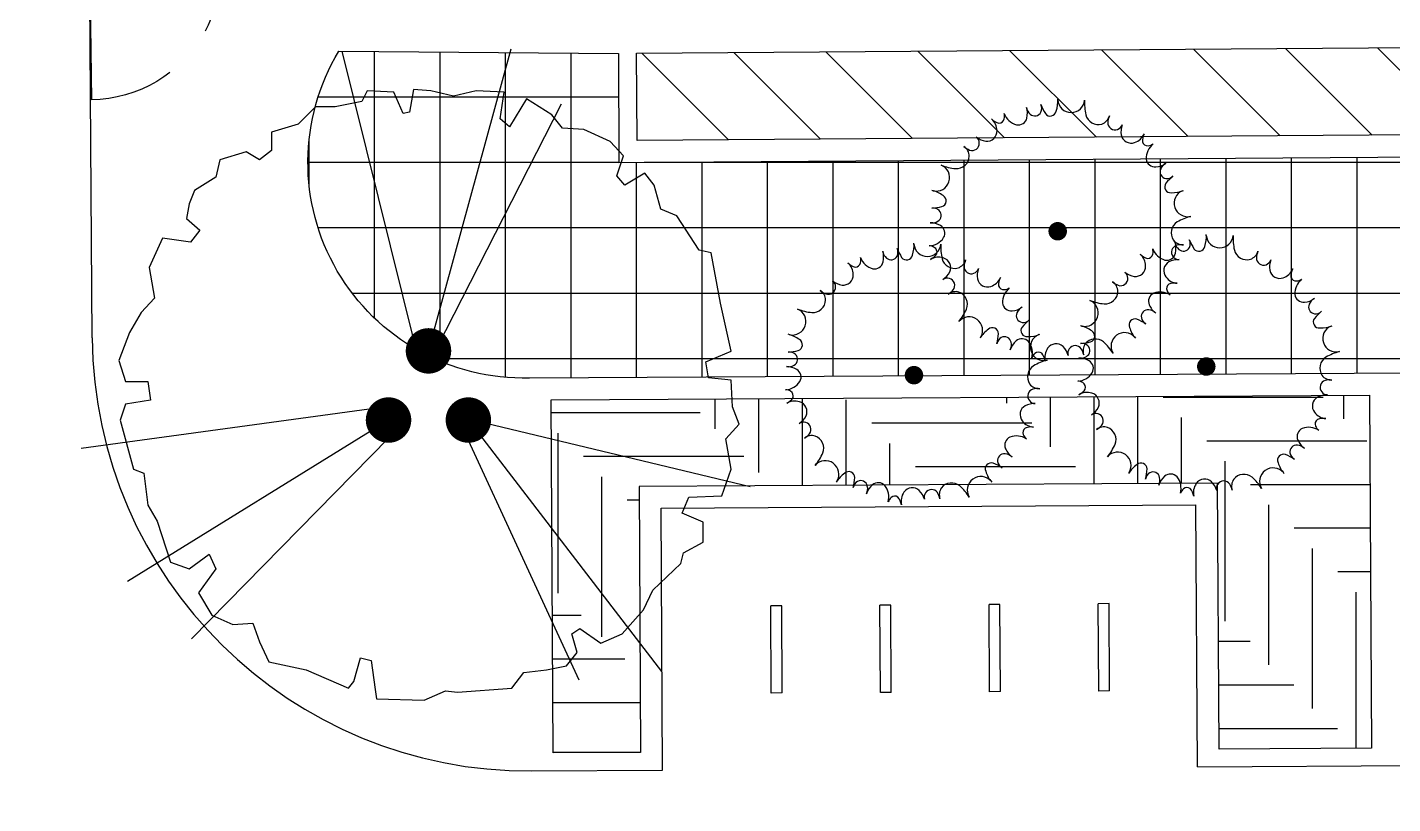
# Model space of a CAD drawing. Header units: feet. Extents: x 919634 to 928945, y 707022 to 708026.
# Drawn here: x 920395.2 to 920426.47, y 707318.3 to 707336.08 of the extents above; entities that cross this region are included whole.
import ezdxf

# ---------------------------------------------------------------- set-up
doc = ezdxf.new("R2010")
doc.units = ezdxf.units.FT
doc.header["$LTSCALE"] = 20
doc.header["$MEASUREMENT"] = 0
doc.linetypes.add('HIDDEN2', pattern=[0.1875, 0.125, -0.0625])
for name, color, linetype in [('-u-site-utility clear zone', 252, 'HIDDEN2'), ('-u-site-xref', 7, 'Continuous'), ('LK-TREE-013M', 6, 'Continuous'), ('LK-TREE-025M', 2, 'Continuous'), ('LK-TREE-035M', 123, 'Continuous'), ('LK-TREE-050M', 2, 'Continuous'), ('LK-TREE-TRNK', 32, 'Continuous'), ('LP-ANNO-LABL-SHRB', 2, 'Continuous'), ('LP-PATT-SHAR', 4, 'Continuous'), ('LP-SHAR-BRDR-CONT', 123, 'Continuous'), ('LP-TREE', 15, 'Continuous'), ('Site Plan$0$SP-BIKE RACK', 4, 'Continuous')]:
    doc.layers.add(name, color=color, linetype=linetype)
doc.layers.add('Site Plan$0$SP-CURB', color=3, linetype='Continuous', lineweight=25)
doc.layers.add('Site Plan$0$SP-SIDEWALK', color=2, linetype='Continuous', lineweight=25)
doc.layers.get('-u-site-xref').off()

# ---------------------------------------------------------------- blocks, each defined once
blk = doc.blocks.new('Site Plan')
at = {"layer": 'Site Plan$0$SP-BIKE RACK'}
for p, q in [((920419.974, 707322.879), (920419.724, 707322.877)), ((920419.735, 707320.877), (920419.724, 707322.877)), ((920419.985, 707320.879), (920419.974, 707322.879)), ((920412.474, 707322.832), (920412.224, 707322.83)), ((920412.235, 707320.83), (920412.224, 707322.83)), ((920412.485, 707320.832), (920412.474, 707322.832)), ((920414.974, 707322.847), (920414.724, 707322.846)), ((920414.735, 707320.846), (920414.724, 707322.846)), ((920414.985, 707320.847), (920414.974, 707322.847)), ((920417.474, 707322.863), (920417.224, 707322.861)), ((920417.235, 707320.861), (920417.224, 707322.861)), ((920417.485, 707320.863), (920417.474, 707322.863)), ((920412.485, 707320.832), (920412.235, 707320.83)), ((920414.985, 707320.847), (920414.735, 707320.846)), ((920417.485, 707320.863), (920417.235, 707320.861)), ((920419.985, 707320.879), (920419.735, 707320.877))]:
    blk.add_line(p, q, dxfattribs=at)
at = {"layer": 'Site Plan$0$SP-CURB'}
blk.add_arc((920398.683, 707328.325), 25, 180.4145, 270.3592, dxfattribs=at)
at = {"layer": 'Site Plan$0$SP-SIDEWALK'}
for p, q in [((920396.684, 707328.971), (920395.732, 707456.574)), ((920409.711, 707325.065), (920421.961, 707325.142)), ((920421.995, 707319.142), (920421.961, 707325.142)), ((920409.745, 707319.065), (920409.711, 707325.065)), ((920421.995, 707319.142), (920426.997, 707319.173)), ((920406.746, 707319.046), (920409.745, 707319.065))]:
    blk.add_line(p, q, dxfattribs=at)
blk.add_arc((920406.683, 707329.046), 10, 180.4271, 270.3592, dxfattribs=at)
blk = doc.blocks.new('TREE-SIMP-050')
at = {"layer": 'LK-TREE-050M'}
for points in [[(-0.2173, 0.4774, 0.231941), (-0.1676, 0.4322, 0.403646), (-0.125, 0.4596, 0.128377), (-0.1268, 0.5029, 0.200456), (-0.1115, 0.4756, 0.512109), (-0.0684, 0.4834, 0.244908), (-0.0689, 0.5143, 0.019838), (-0.0501, 0.4776, 0.649211), (-0.0063, 0.487, 0.098861), (0, 0.5364)], [(0, 0.5324, 0.92387), (0.1093, 0.5322, 0.068201), (0.1138, 0.4728, 0.418161), (0.1789, 0.4353, 0.237434), (0.2097, 0.4682, 0.084258), (0.2032, 0.4418, 0.532572), (0.2428, 0.4134, 0.225968), (0.2616, 0.4325, 0.121249), (0.2574, 0.3908, 0.454143), (0.3122, 0.3603, 0.210611), (0.3508, 0.396, 0.143881), (0.3436, 0.3623, 0.352237), (0.3667, 0.3472, 0.123809), (0.3873, 0.3545)], [(-0.5063, 0.1645, 0.92387), (-0.4723, 0.2684, 0.068201), (-0.4145, 0.2543, 0.418161), (-0.3587, 0.3047, 0.237434), (-0.3804, 0.3441, 0.084258), (-0.3574, 0.3298, 0.532572), (-0.3181, 0.3586, 0.225968), (-0.3305, 0.3825, 0.121249), (-0.2921, 0.3656, 0.454143), (-0.2462, 0.4083, 0.210611), (-0.2682, 0.456, 0.143881), (-0.2384, 0.4387, 0.352237), (-0.2169, 0.456, 0.123809), (-0.2175, 0.4779)], [(0.3869, 0.3542, 0.231941), (0.3592, 0.293, 0.403646), (0.3985, 0.2609, 0.128377), (0.4391, 0.276, 0.200456), (0.4178, 0.253, 0.512109), (0.4386, 0.2144, 0.244908), (0.4678, 0.2244, 0.019838), (0.4387, 0.1953, 0.649211), (0.4612, 0.1565, 0.098861), (0.5102, 0.1658)], [(-0.5212, -0.0592, 0.231941), (-0.4628, -0.0259, 0.403646), (-0.4758, 0.0231, 0.128377), (-0.5175, 0.0348, 0.200456), (-0.4867, 0.041, 0.512109), (-0.4809, 0.0843, 0.244908), (-0.5104, 0.0934, 0.019838), (-0.4697, 0.0999, 0.649211), (-0.4651, 0.1445, 0.098861), (-0.5102, 0.1658)], [(0.5063, 0.1645, 0.92387), (0.5399, 0.0605, 0.068201), (0.4848, 0.0379, 0.418161), (0.4693, -0.0356, 0.237434), (0.5101, -0.0548, 0.084258), (0.4829, -0.0567, 0.532572), (0.4682, -0.1032, 0.225968), (0.4922, -0.1152, 0.121249), (0.4512, -0.124, 0.454143), (0.4392, -0.1856, 0.210611), (0.4851, -0.2113, 0.143881), (0.4507, -0.2148, 0.352237), (0.4435, -0.2414, 0.123809), (0.4569, -0.2588)], [(-0.3129, -0.4307, 0.92387), (-0.4012, -0.3663, 0.068201), (-0.3699, -0.3156, 0.418161), (-0.4006, -0.247, 0.237434), (-0.4449, -0.2555, 0.084258), (-0.424, -0.238, 0.532572), (-0.4394, -0.1917, 0.225968), (-0.4659, -0.1961, 0.121249), (-0.4379, -0.1649, 0.454143), (-0.4644, -0.108, 0.210611), (-0.5166, -0.1142, 0.143881), (-0.4909, -0.0912, 0.352237), (-0.5007, -0.0653, 0.123809), (-0.5217, -0.0592)], [(0.4564, -0.2585, 0.231941), (0.3896, -0.2511, 0.403646), (0.3713, -0.2984, 0.128377), (0.3982, -0.3324, 0.200456), (0.3697, -0.3192, 0.512109), (0.3395, -0.3509, 0.244908), (0.358, -0.3756, 0.019838), (0.3213, -0.3569, 0.649211), (0.2913, -0.3902, 0.098861), (0.3153, -0.434)], [(-0.1048, -0.5139, 0.231941), (-0.1184, -0.4481, 0.403646), (-0.169, -0.4453, 0.128377), (-0.193, -0.4814, 0.200456), (-0.1894, -0.4503, 0.512109), (-0.2288, -0.4313, 0.244908), (-0.2465, -0.4565, 0.019838), (-0.2402, -0.4158, 0.649211), (-0.2811, -0.3977, 0.098861), (-0.3153, -0.434)], [(0.3129, -0.4307, 0.92387), (0.2244, -0.4948, 0.068201), (0.1859, -0.4494, 0.418161), (0.1111, -0.4573, 0.237434), (0.1055, -0.502, 0.084258), (0.0953, -0.4768, 0.532572), (0.0466, -0.4771, 0.225968), (0.0426, -0.5037, 0.121249), (0.0215, -0.4675, 0.454143), (-0.0408, -0.4751, 0.210611), (-0.051, -0.5266, 0.143881), (-0.065, -0.495, 0.352237), (-0.0926, -0.4964, 0.123809), (-0.1049, -0.5145)]]:
    blk.add_lwpolyline(points, format="xyb", dxfattribs=at)
at = {"layer": 'LK-TREE-TRNK', "const_width": 0.0375}
blk.add_lwpolyline([(-0.0188, 0, 1), (0.0187, 0, 1)], format="xyb", close=True, dxfattribs=at)
blk = doc.blocks.new('TREE-DCID-208')
at = {"layer": 'LK-TREE-013M'}
for p, q in [((0.0022, 0.0753), (0.1385, 0.5736)), ((-0.0836, -0.0191), (-0.5704, -0.086)), ((0.0681, -0.0388), (0.3865, -0.4537))]:
    blk.add_line(p, q, dxfattribs=at)
at = {"layer": 'LK-TREE-025M'}
for p, q in [((0.0169, 0.0819), (0.2216, 0.4828)), ((-0.0636, -0.0388), (-0.4941, -0.3051)), ((0.0698, -0.0372), (0.5329, -0.1486))]:
    blk.add_line(p, q, dxfattribs=at)
at = {"layer": 'LK-TREE-035M'}
for p, q in [((-0.0201, 0.0868), (-0.1399, 0.5698)), ((0.0644, -0.0647), (0.2503, -0.4676)), ((-0.0633, -0.0679), (-0.3887, -0.4))]:
    blk.add_line(p, q, dxfattribs=at)
at = {"layer": 'LK-TREE-050M'}
blk.add_lwpolyline([(-0.0222, 0.5063), (-0.0288, 0.4691), (-0.0397, 0.4669), (-0.0551, 0.502), (-0.0989, 0.5041), (-0.1076, 0.4866), (-0.1515, 0.4779), (-0.1843, 0.4779), (-0.2128, 0.4494), (-0.2566, 0.4363), (-0.2566, 0.4056), (-0.2764, 0.3903), (-0.2983, 0.4034), (-0.3421, 0.3903), (-0.3487, 0.3618), (-0.3837, 0.3399), (-0.3925, 0.318), (-0.3969, 0.2939), (-0.375, 0.2742), (-0.3903, 0.2545), (-0.4363, 0.2611), (-0.4582, 0.2129), (-0.4495, 0.1625), (-0.4714, 0.1384), (-0.4911, 0.1056), (-0.5086, 0.0596), (-0.4977, 0.0246), (-0.4604, 0.0246), (-0.456, -0.0061), (-0.4977, -0.0126), (-0.5064, -0.0389), (-0.4845, -0.1199), (-0.467, -0.1265), (-0.4604, -0.1791), (-0.4451, -0.2054), (-0.4232, -0.2732), (-0.3925, -0.2842), (-0.3596, -0.2601), (-0.3487, -0.2842), (-0.3772, -0.3236), (-0.3552, -0.3608), (-0.3202, -0.3762), (-0.2873, -0.374), (-0.2764, -0.4046), (-0.261, -0.4375), (-0.1997, -0.4506), (-0.1296, -0.4813), (-0.1208, -0.4703), (-0.1098, -0.4309), (-0.0923, -0.4353), (-0.0857, -0.4835), (-0.0835, -0.4988), (-0.0047, -0.501), (0.0304, -0.4856), (0.0501, -0.4878), (0.1399, -0.4813), (0.1597, -0.455), (0.1969, -0.4506), (0.2298, -0.444), (0.2473, -0.4221), (0.2385, -0.3915), (0.2517, -0.3827), (0.2867, -0.4068), (0.3218, -0.3915), (0.3569, -0.3521), (0.3722, -0.3192), (0.4182, -0.2754), (0.4226, -0.2579), (0.4555, -0.2404), (0.4555, -0.2075), (0.4204, -0.1922), (0.4314, -0.1659), (0.4861, -0.1637), (0.5015, -0.1199), (0.4927, -0.0696), (0.5146, -0.0455), (0.5037, -0.017), (0.5015, 0.0268), (0.4642, 0.0311), (0.4598, 0.0574), (0.5015, 0.0749), (0.4839, 0.1538), (0.4686, 0.237), (0.4489, 0.2414), (0.4116, 0.2983), (0.3853, 0.3092), (0.3744, 0.3487), (0.3591, 0.3684), (0.3262, 0.3487), (0.313, 0.364), (0.324, 0.3968), (0.3021, 0.4209), (0.2583, 0.4406), (0.2232, 0.4428), (0.2057, 0.4647), (0.164, 0.491), (0.1356, 0.445), (0.1202, 0.4582), (0.1268, 0.502), (0.0808, 0.5041), (0.0435, 0.4954), (0.0063, 0.5041)], close=True, dxfattribs=at)
at = {"layer": 'LK-TREE-TRNK', "const_width": 0.0375}
for points in [[(-0.0165, 0.0753, 1), (0.021, 0.0753, 1)], [(-0.0824, -0.0388, 1), (-0.0449, -0.0388, 1)], [(0.0493, -0.0388, 1), (0.0868, -0.0388, 1)]]:
    blk.add_lwpolyline(points, format="xyb", close=True, dxfattribs=at)
blk = doc.blocks.new('A$C2b7dc3a7')
at = {"layer": '-u-site-utility clear zone'}
blk.add_lwpolyline([(-3, 0), (3, 0.008)], dxfattribs=at)
blk.add_arc((0, 0), 3, 179.8546, 0.1454, dxfattribs=at)

msp = doc.modelspace()

# ---------------------------------------------------------------- block references
at = {"layer": '-u-site-xref'}
msp.add_blockref('Site Plan', (0, 0), dxfattribs=at)

# ---------------------------------------------------------------- next in the draw order: hatches: boundary and pattern name
at = {"layer": 'LP-PATT-SHAR'}
h = msp.add_hatch(dxfattribs=at)
h.set_pattern_fill('ANSI37', color=256, scale=12, angle=45)
h.set_pattern_definition([(90, (920409.1505, 707331.4921), (-1.5, 0), []), (180, (920409.1505, 707331.4921), (-1e-16, -1.5), [])])
edge = h.paths.add_edge_path()
edge.add_line((920408.746, 707332.989), (920464.147, 707333.377))
edge.add_line((920464.147, 707333.377), (920464.047, 707347.619))
edge.add_arc((920459.968, 707337.331), 11.067, -56.0017, 68.3711, ccw=False)
edge.add_line((920466.156, 707328.156), (920426.936, 707327.91))
edge.add_line((920426.936, 707327.91), (920426.936, 707328.162))
edge.add_line((920426.936, 707328.162), (920406.695, 707328.048))
edge.add_arc((920406.566, 707332.989), 4.943, 149, 271.4954, ccw=False)
edge.add_line((920402.329, 707335.535), (920408.734, 707335.485))
edge.add_line((920408.734, 707335.485), (920408.746, 707332.989))
h = msp.add_hatch(dxfattribs=at)
h.set_pattern_fill('ANSI31', color=256, scale=12, angle=90)
h.set_pattern_definition([(135, (920409.1489, 707333.4921), (-1.06066, -1.06066), [])])
h.paths.add_polyline_path([(920409.164, 707333.492), (920409.149, 707335.492), (920463.631, 707335.888), (920463.646, 707333.888)])
h = msp.add_hatch(dxfattribs=at)
h.set_pattern_fill('LAFX-A220-HBDASH', color=256, scale=22, pattern_type=2)
h.set_pattern_definition([(0, (920422.922, 707311.24), (0, 22), [3.667, -18.333]), (0, (920421.922, 707312.24), (0, 22), [3.667, -18.333]), (0, (920420.922, 707313.24), (0, 22), [3.667, -18.333]), (0, (920419.922, 707314.24), (0, 22), [3.667, -18.333]), (0, (920418.922, 707315.24), (0, 22), [3.667, -18.333]), (0, (920425.522, 707316.006), (0, 22), [3.667, -18.333]), (0, (920417.922, 707316.24), (0, 22), [3.667, -18.333]), (0, (920424.522, 707317.006), (0, 22), [3.667, -18.333]), (0, (920416.922, 707317.24), (0, 22), [3.667, -18.333]), (0, (920423.522, 707318.006), (0, 22), [3.667, -18.333]), (0, (920415.922, 707318.24), (0, 22), [3.667, -18.333]), (0, (920422.522, 707319.006), (0, 22), [3.667, -18.333]), (0, (920414.922, 707319.24), (0, 22), [3.667, -18.333]), (0, (920421.522, 707320.006), (0, 22), [3.667, -18.333]), (0, (920413.922, 707320.24), (0, 22), [3.667, -18.333]), (0, (920428.197, 707320.598), (0, 22), [3.667, -18.333]), (0, (920420.522, 707321.006), (0, 22), [3.667, -18.333]), (0, (920412.922, 707321.24), (0, 22), [3.667, -18.333]), (0, (920427.197, 707321.598), (0, 22), [3.667, -18.333]), (0, (920419.522, 707322.006), (0, 22), [3.667, -18.333]), (0, (920411.922, 707322.24), (0, 22), [3.667, -18.333]), (0, (920426.197, 707322.598), (0, 22), [3.667, -18.333]), (0, (920418.522, 707323.006), (0, 22), [3.667, -18.333]), (0, (920410.922, 707323.24), (0, 22), [3.667, -18.333]), (0, (920425.197, 707323.598), (0, 22), [3.667, -18.333]), (0, (920417.522, 707324.006), (0, 22), [3.667, -18.333]), (0, (920409.922, 707324.24), (0, 22), [3.667, -18.333]), (0, (920424.197, 707324.598), (0, 22), [3.667, -18.333]), (0, (920416.522, 707325.006), (0, 22), [3.667, -18.333]), (0, (920408.922, 707325.24), (0, 22), [3.667, -18.333]), (0, (920423.197, 707325.598), (0, 22), [3.667, -18.333]), (0, (920415.522, 707326.006), (0, 22), [3.667, -18.333]), (0, (920407.922, 707326.24), (0, 22), [3.667, -18.333]), (0, (920422.197, 707326.598), (0, 22), [3.667, -18.333]), (0, (920414.522, 707327.006), (0, 22), [3.667, -18.333]), (0, (920406.922, 707327.24), (0, 22), [3.667, -18.333]), (0, (920421.197, 707327.598), (0, 22), [3.667, -18.333]), (0, (920413.522, 707328.006), (0, 22), [3.667, -18.333]), (0, (920405.922, 707328.24), (0, 22), [3.667, -18.333]), (0, (920420.197, 707328.598), (0, 22), [3.667, -18.333]), (0, (920412.522, 707329.006), (0, 22), [3.667, -18.333]), (0, (920404.922, 707329.24), (0, 22), [3.667, -18.333]), (0, (920419.197, 707329.598), (0, 22), [3.667, -18.333]), (0, (920411.522, 707330.006), (0, 22), [3.667, -18.333]), (0, (920403.922, 707330.24), (0, 22), [3.667, -18.333]), (0, (920418.197, 707330.598), (0, 22), [3.667, -18.333]), (0, (920410.522, 707331.006), (0, 22), [3.667, -18.333]), (0, (920402.922, 707331.24), (0, 22), [3.667, -18.333]), (0, (920417.197, 707331.598), (0, 22), [3.667, -18.333]), (0, (920409.522, 707332.006), (0, 22), [3.667, -18.333]), (0, (920401.922, 707332.102), (0, 22), [3.667, -18.333]), (0, (920416.197, 707332.598), (0, 22), [3.667, -18.333]), (0, (920408.522, 707333.006), (0, 22), [3.667, -18.333]), (0, (920415.197, 707333.598), (0, 22), [3.667, -18.333]), (0, (920407.522, 707334.006), (0, 22), [3.667, -18.333]), (0, (920414.197, 707334.598), (0, 22), [3.667, -18.333]), (0, (920406.522, 707335.006), (0, 22), [3.667, -18.333]), (0, (920413.197, 707335.598), (0, 22), [3.667, -18.333]), (0, (920405.522, 707336.006), (0, 22), [3.667, -18.333]), (0, (920412.197, 707336.598), (0, 22), [3.667, -18.333]), (0, (920404.522, 707336.869), (0, 22), [3.667, -18.333]), (0, (920411.197, 707337.598), (0, 22), [3.667, -18.333]), (0, (920410.197, 707338.598), (0, 22), [3.667, -18.333]), (0, (920409.197, 707339.598), (0, 22), [3.667, -18.333]), (0, (920408.197, 707340.598), (0, 22), [3.667, -18.333]), (0, (920407.197, 707341.46), (0, 22), [3.667, -18.333]), (90, (920428.614, 707316.46), (-22, 1e-15), [3.667, -18.333]), (90, (920427.614, 707317.46), (-22, 1e-15), [3.667, -18.333]), (90, (920426.614, 707318.46), (-22, 1e-15), [3.667, -18.333]), (90, (920425.939, 707311.869), (-22, 1e-15), [3.667, -18.333]), (90, (920425.614, 707319.46), (-22, 1e-15), [3.667, -18.333]), (90, (920424.939, 707312.869), (-22, 1e-15), [3.667, -18.333]), (90, (920424.614, 707320.46), (-22, 1e-15), [3.667, -18.333]), (90, (920423.939, 707313.869), (-22, 1e-15), [3.667, -18.333]), (90, (920423.614, 707321.46), (-22, 1e-15), [3.667, -18.333]), (90, (920423.338, 707307.101), (-22, 1e-15), [3.667, -18.333]), (90, (920422.939, 707314.869), (-22, 1e-15), [3.667, -18.333]), (90, (920422.614, 707322.46), (-22, 1e-15), [3.667, -18.333]), (90, (920422.338, 707308.102), (-22, 1e-15), [3.667, -18.333]), (90, (920421.939, 707315.869), (-22, 1e-15), [3.667, -18.333]), (90, (920421.614, 707323.46), (-22, 1e-15), [3.667, -18.333]), (90, (920421.338, 707309.101), (-22, 1e-15), [3.667, -18.333]), (90, (920420.939, 707316.869), (-22, 1e-15), [3.667, -18.333]), (90, (920420.614, 707324.46), (-22, 1e-15), [3.667, -18.333]), (90, (920420.338, 707310.102), (-22, 1e-15), [3.667, -18.333]), (90, (920419.939, 707317.869), (-22, 1e-15), [3.667, -18.333]), (90, (920419.614, 707325.46), (-22, 1e-15), [3.667, -18.333]), (90, (920419.338, 707311.101), (-22, 1e-15), [3.667, -18.333]), (90, (920418.939, 707318.869), (-22, 1e-15), [3.667, -18.333]), (90, (920418.614, 707326.46), (-22, 1e-15), [3.667, -18.333]), (90, (920418.338, 707312.102), (-22, 1e-15), [3.667, -18.333]), (90, (920417.939, 707319.869), (-22, 1e-15), [3.667, -18.333]), (90, (920417.614, 707327.46), (-22, 1e-15), [3.667, -18.333]), (90, (920417.338, 707313.101), (-22, 1e-15), [3.667, -18.333]), (90, (920416.939, 707320.869), (-22, 1e-15), [3.667, -18.333]), (90, (920416.614, 707328.46), (-22, 1e-15), [3.667, -18.333]), (90, (920416.338, 707314.102), (-22, 1e-15), [3.667, -18.333]), (90, (920415.939, 707321.869), (-22, 1e-15), [3.667, -18.333]), (90, (920415.614, 707329.46), (-22, 1e-15), [3.667, -18.333]), (90, (920415.338, 707315.101), (-22, 1e-15), [3.667, -18.333]), (90, (920414.939, 707322.869), (-22, 1e-15), [3.667, -18.333]), (90, (920414.614, 707330.46), (-22, 1e-15), [3.667, -18.333]), (90, (920414.338, 707316.102), (-22, 1e-15), [3.667, -18.333]), (90, (920413.939, 707323.869), (-22, 1e-15), [3.667, -18.333]), (90, (920413.614, 707331.46), (-22, 1e-15), [3.667, -18.333]), (90, (920413.338, 707317.101), (-22, 1e-15), [3.667, -18.333]), (90, (920412.939, 707324.869), (-22, 1e-15), [3.667, -18.333]), (90, (920412.614, 707332.46), (-22, 1e-15), [3.667, -18.333]), (90, (920412.338, 707318.101), (-22, 1e-15), [3.667, -18.333]), (90, (920411.939, 707325.869), (-22, 1e-15), [3.667, -18.333]), (90, (920411.614, 707333.46), (-22, 1e-15), [3.667, -18.333]), (90, (920411.338, 707319.101), (-22, 1e-15), [3.667, -18.333]), (90, (920410.939, 707326.869), (-22, 1e-15), [3.667, -18.333]), (90, (920410.614, 707334.46), (-22, 1e-15), [3.667, -18.333]), (90, (920410.338, 707320.101), (-22, 1e-15), [3.667, -18.333]), (90, (920409.939, 707327.869), (-22, 1e-15), [3.667, -18.333]), (90, (920409.614, 707335.46), (-22, 1e-15), [3.667, -18.333]), (90, (920409.338, 707321.101), (-22, 1e-15), [3.667, -18.333]), (90, (920408.939, 707328.869), (-22, 1e-15), [3.667, -18.333]), (90, (920408.614, 707336.46), (-22, 1e-15), [3.667, -18.333]), (90, (920408.338, 707322.101), (-22, 1e-15), [3.667, -18.333]), (90, (920407.939, 707329.869), (-22, 1e-15), [3.667, -18.333]), (90, (920407.614, 707337.322), (-22, 1e-15), [3.667, -18.333]), (90, (920407.338, 707323.102), (-22, 1e-15), [3.667, -18.333]), (90, (920406.939, 707330.869), (-22, 1e-15), [3.667, -18.333]), (90, (920406.338, 707324.101), (-22, 1e-15), [3.667, -18.333]), (90, (920405.939, 707331.869), (-22, 1e-15), [3.667, -18.333]), (90, (920405.338, 707325.102), (-22, 1e-15), [3.667, -18.333]), (90, (920404.939, 707332.73), (-22, 1e-15), [3.667, -18.333]), (90, (920404.338, 707326.101), (-22, 1e-15), [3.667, -18.333]), (90, (920403.338, 707327.102), (-22, 1e-15), [3.667, -18.333]), (90, (920402.338, 707327.964), (-22, 1e-15), [3.667, -18.333])])
h.paths.add_polyline_path([(920422.492, 707319.545), (920422.458, 707325.636), (920409.209, 707325.562), (920409.243, 707319.471), (920407.243, 707319.46), (920407.197, 707327.551), (920425.939, 707327.657), (920425.984, 707319.566)])

# ---------------------------------------------------------------- next in the draw order: linework, layer by layer
at = {"layer": 'LP-SHAR-BRDR-CONT'}
msp.add_lwpolyline([(920408.746, 707332.989), (920464.147, 707333.377), (920464.047, 707347.619, -0.603077), (920466.156, 707328.156), (920426.936, 707327.91), (920426.936, 707328.162), (920406.695, 707328.048, -0.591961), (920402.329, 707335.535), (920408.734, 707335.485)], format="xyb", close=True, dxfattribs=at)
for points in [[(920409.164, 707333.492), (920409.149, 707335.492), (920463.631, 707335.888), (920463.646, 707333.888)], [(920422.492, 707319.545), (920422.458, 707325.636), (920409.209, 707325.562), (920409.243, 707319.471), (920407.243, 707319.46), (920407.197, 707327.551), (920425.939, 707327.657), (920425.984, 707319.566)]]:
    msp.add_lwpolyline(points, close=True, dxfattribs=at)

# ---------------------------------------------------------------- next in the draw order: block references
at = {"layer": 'LP-ANNO-LABL-SHRB', "xscale": -1, "rotation": 90.85428574067632}
msp.add_blockref('A$C2b7dc3a7', (920396.628, 707337.42), dxfattribs=at)
at = {"layer": 'LP-TREE'}
for name, p, xscale, yscale, zscale in [('TREE-DCID-208', (920404.353, 707327.624), 13.88739792285958, 13.88739792285958, 13.88739792285958), ('TREE-SIMP-050', (920418.796, 707331.41, 0), 5.644272837357521, 5.644272837357521, 6.584984976917108), ('TREE-SIMP-050', (920422.199, 707328.311, 0), 5.644272837357521, 5.644272837357521, 6.584984976917108), ('TREE-SIMP-050', (920415.504, 707328.113, 0), 5.644272837357521, 5.644272837357521, 6.584984976917108)]:
    msp.add_blockref(name, p, dxfattribs=dict(at, xscale=xscale, yscale=yscale, zscale=zscale))

doc.saveas('drawing.dxf')
